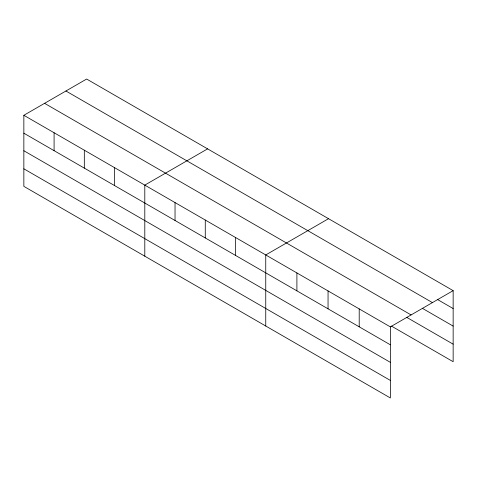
<?xml version="1.0" encoding="UTF-8"?>
<svg xmlns="http://www.w3.org/2000/svg" width="477" height="477" viewBox="0 0 477 477"><rect width="100%" height="100%" fill="white"/><g stroke="black" fill="none" stroke-linecap="round" stroke-linejoin="round"><path stroke-width="0.72" d="M23.85 115.291L390.359 326.894L390.359 397.961L23.85 186.358L23.85 115.291L86.641 79.039L453.15 290.642L453.15 361.709L391.48 326.107M207.59 148.866L144.799 185.118L144.799 256.191M328.534 218.693L265.749 254.945L265.749 326.018M390.359 326.894L453.15 290.642M437.254 299.377L453.15 308.553M65.921 91L432.43 302.603M422.634 308.476L453.15 326.095M44.57 103.324L411.079 314.927M406.738 317.372L453.15 344.167M23.85 133.202L390.359 344.805M23.85 150.744L390.359 362.347M23.85 168.816L390.359 380.419M359.205 308.905L359.205 326.817M328.051 290.916L328.051 308.834M296.903 272.933L296.903 290.845M235.507 237.486L235.507 255.404M205.271 220.034L205.271 237.945M175.035 202.576L175.035 220.487M114.563 167.66L114.563 185.571M84.322 150.201L84.322 168.119M54.086 132.743L54.086 150.66"/></g></svg>
